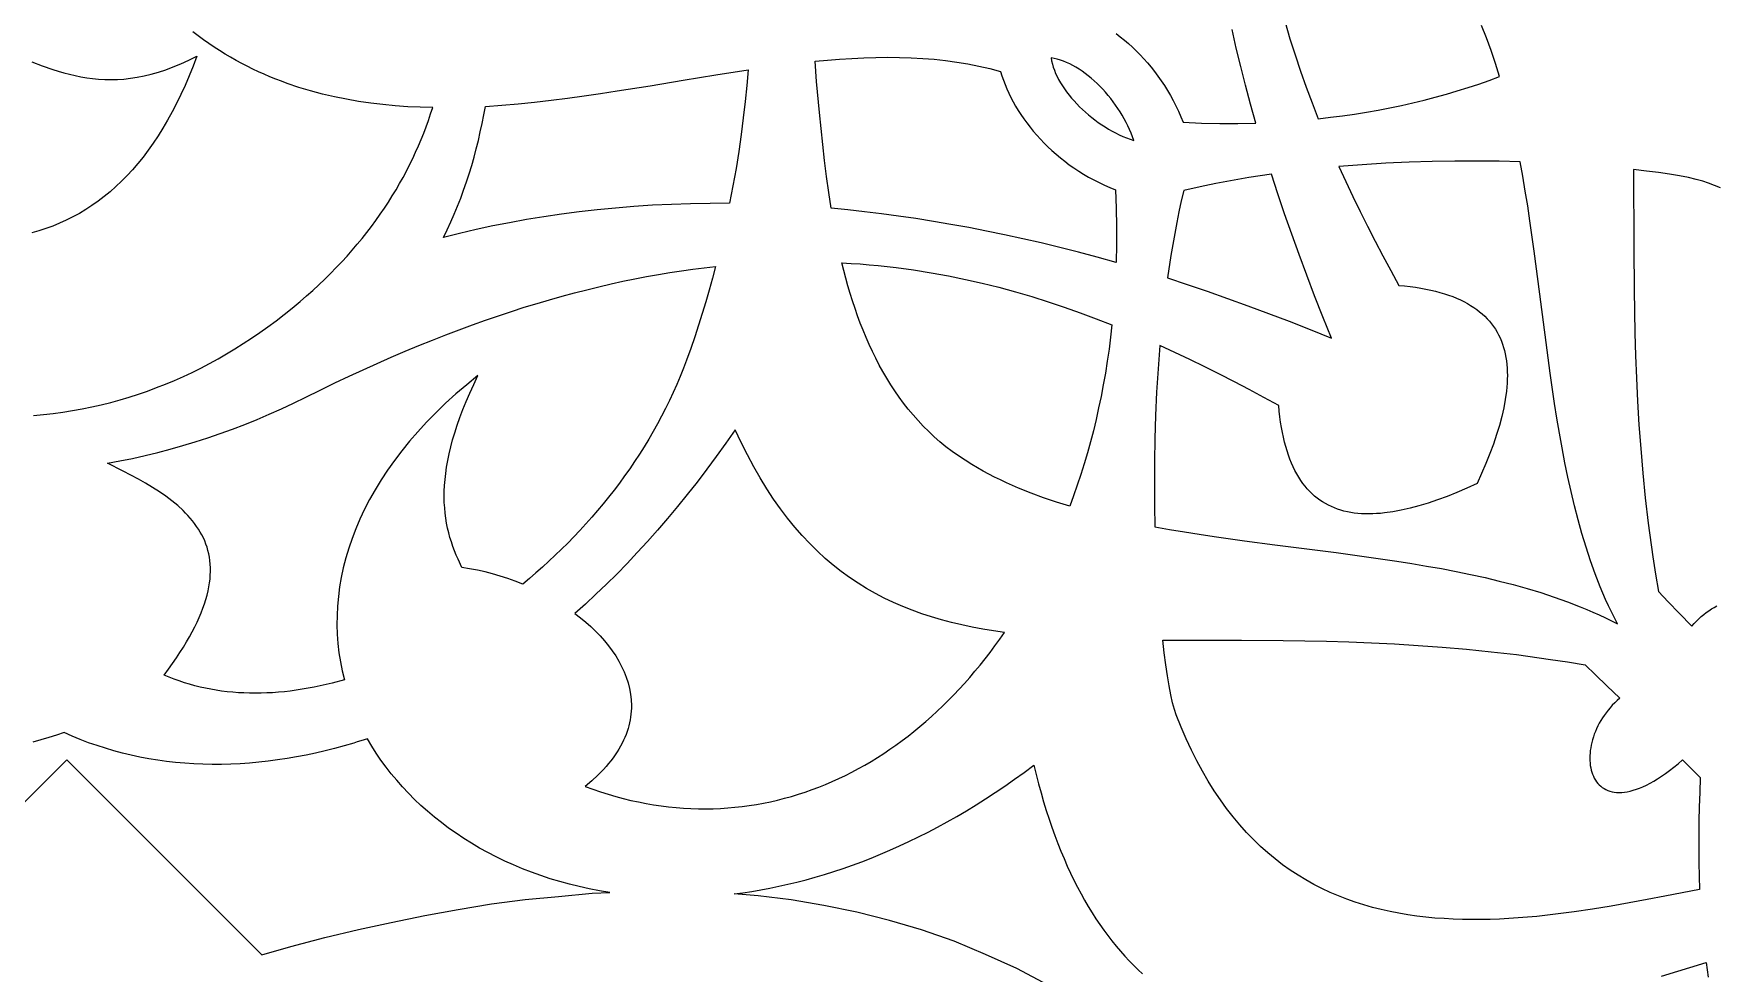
# Model space of a CAD drawing. Extents: x -61 to 56, y 12 to 129.
# Drawn here: x -3.18 to 28.88, y 34.21 to 52.13 of the extents above; entities that cross this region are included whole.
import ezdxf

# ---------------------------------------------------------------- set-up
doc = ezdxf.new("R2010")
doc.units = 0
doc.header["$MEASUREMENT"] = 0
doc.layers.add('LAYER_1', color=18, linetype='CONTINUOUS')

msp = doc.modelspace()

# ---------------------------------------------------------------- linework, layer by layer
at = {"layer": 'LAYER_1'}
for points in [[(20.669, 52.344), (20.761, 52.031), (20.858, 51.722), (20.961, 51.415), (21.069, 51.11), (21.182, 50.807), (21.3, 50.507), (21.533, 50.533), (21.763, 50.563), (21.992, 50.595), (22.218, 50.632), (22.442, 50.671), (22.664, 50.714), (22.883, 50.76), (23.101, 50.809), (23.316, 50.861), (23.529, 50.917), (23.74, 50.975), (23.948, 51.036), (24.154, 51.101), (24.357, 51.168), (24.558, 51.238), (24.756, 51.311), (24.679, 51.561), (24.596, 51.808), (24.507, 52.05), (24.412, 52.286)], [(20.669, 52.344), (20.761, 52.031), (20.858, 51.722), (20.961, 51.415), (21.069, 51.11), (21.182, 50.807), (21.3, 50.507), (21.533, 50.533), (21.763, 50.563), (21.992, 50.595), (22.218, 50.632), (22.442, 50.671), (22.664, 50.714), (22.883, 50.76), (23.101, 50.809), (23.316, 50.861), (23.529, 50.917), (23.74, 50.975), (23.948, 51.036), (24.154, 51.101), (24.357, 51.168), (24.558, 51.238), (24.756, 51.311), (24.679, 51.561), (24.596, 51.808), (24.507, 52.05), (24.412, 52.286)], [(-3.182, 44.848), (-2.993, 44.866), (-2.806, 44.888), (-2.62, 44.913), (-2.435, 44.943), (-2.251, 44.976), (-2.069, 45.013), (-1.889, 45.054), (-1.71, 45.099), (-1.532, 45.147), (-1.356, 45.2), (-1.181, 45.256), (-1.007, 45.315), (-0.835, 45.379), (-0.664, 45.446), (-0.494, 45.517), (-0.326, 45.592), (-0.159, 45.67), (0.007, 45.752), (0.172, 45.838), (0.335, 45.928), (0.496, 46.021), (0.657, 46.117), (0.816, 46.218), (0.974, 46.322), (1.131, 46.43), (1.287, 46.541), (1.441, 46.656), (1.594, 46.774), (1.746, 46.896), (1.897, 47.022), (2.019, 47.127), (2.139, 47.233), (2.256, 47.34), (2.369, 47.448), (2.48, 47.557), (2.587, 47.667), (2.692, 47.777), (2.794, 47.888), (2.892, 48), (2.988, 48.112), (3.081, 48.225), (3.172, 48.339), (3.259, 48.453), (3.344, 48.568), (3.426, 48.684), (3.505, 48.8), (3.581, 48.916), (3.655, 49.034), (3.727, 49.151), (3.795, 49.27), (3.861, 49.388), (3.925, 49.507), (3.986, 49.627), (4.044, 49.747), (4.1, 49.867), (4.154, 49.988), (4.205, 50.109), (4.254, 50.231), (4.3, 50.352), (4.344, 50.474), (4.386, 50.597), (4.425, 50.719), (4.187, 50.725), (3.949, 50.736), (3.713, 50.753), (3.478, 50.775), (3.245, 50.803), (3.013, 50.836), (2.782, 50.876), (2.553, 50.923), (2.325, 50.976), (2.1, 51.036), (1.876, 51.104), (1.654, 51.179), (1.543, 51.22), (1.434, 51.262), (1.324, 51.307), (1.215, 51.354), (1.107, 51.402), (0.999, 51.453), (0.892, 51.506), (0.786, 51.561), (0.68, 51.619), (0.574, 51.678), (0.469, 51.74), (0.365, 51.804), (0.261, 51.871), (0.158, 51.94), (0.055, 52.011), (-0.046, 52.085), (-0.148, 52.161)], [(-3.182, 44.848), (-2.993, 44.866), (-2.806, 44.888), (-2.62, 44.913), (-2.435, 44.943), (-2.251, 44.976), (-2.069, 45.013), (-1.889, 45.054), (-1.71, 45.099), (-1.532, 45.147), (-1.356, 45.2), (-1.181, 45.256), (-1.007, 45.315), (-0.835, 45.379), (-0.664, 45.446), (-0.494, 45.517), (-0.326, 45.592), (-0.159, 45.67), (0.007, 45.752), (0.172, 45.838), (0.335, 45.928), (0.496, 46.021), (0.657, 46.117), (0.816, 46.218), (0.974, 46.322), (1.131, 46.43), (1.287, 46.541), (1.441, 46.656), (1.594, 46.774), (1.746, 46.896), (1.897, 47.022), (2.019, 47.127), (2.139, 47.233), (2.256, 47.34), (2.369, 47.448), (2.48, 47.557), (2.587, 47.667), (2.692, 47.777), (2.794, 47.888), (2.892, 48), (2.988, 48.112), (3.081, 48.225), (3.172, 48.339), (3.259, 48.453), (3.344, 48.568), (3.426, 48.684), (3.505, 48.8), (3.581, 48.916), (3.655, 49.034), (3.727, 49.151), (3.795, 49.27), (3.861, 49.388), (3.925, 49.507), (3.986, 49.627), (4.044, 49.747), (4.1, 49.867), (4.154, 49.988), (4.205, 50.109), (4.254, 50.231), (4.3, 50.352), (4.344, 50.474), (4.386, 50.597), (4.425, 50.719), (4.187, 50.725), (3.949, 50.736), (3.713, 50.753), (3.478, 50.775), (3.245, 50.803), (3.013, 50.836), (2.782, 50.876), (2.553, 50.923), (2.325, 50.976), (2.1, 51.036), (1.876, 51.104), (1.654, 51.179), (1.543, 51.22), (1.434, 51.262), (1.324, 51.307), (1.215, 51.354), (1.107, 51.402), (0.999, 51.453), (0.892, 51.506), (0.786, 51.561), (0.68, 51.619), (0.574, 51.678), (0.469, 51.74), (0.365, 51.804), (0.261, 51.871), (0.158, 51.94), (0.055, 52.011), (-0.046, 52.085), (-0.148, 52.161)], [(17.45, 52.128), (17.528, 52.068), (17.606, 52.005), (17.682, 51.939), (17.758, 51.871), (17.832, 51.8), (17.905, 51.726), (17.976, 51.65), (18.046, 51.571), (18.114, 51.49), (18.18, 51.406), (18.245, 51.32), (18.307, 51.231), (18.368, 51.14), (18.426, 51.046), (18.482, 50.951), (18.535, 50.853), (18.586, 50.752), (18.635, 50.65), (18.68, 50.545), (18.723, 50.438), (19.074, 50.424), (19.423, 50.417), (19.769, 50.417), (20.111, 50.424), (20.01, 50.786), (19.914, 51.145), (19.824, 51.501), (19.738, 51.854), (19.657, 52.204)], [(17.45, 52.128), (17.528, 52.068), (17.606, 52.005), (17.682, 51.939), (17.758, 51.871), (17.832, 51.8), (17.905, 51.726), (17.976, 51.65), (18.046, 51.571), (18.114, 51.49), (18.18, 51.406), (18.245, 51.32), (18.307, 51.231), (18.368, 51.14), (18.426, 51.046), (18.482, 50.951), (18.535, 50.853), (18.586, 50.752), (18.635, 50.65), (18.68, 50.545), (18.723, 50.438), (19.074, 50.424), (19.423, 50.417), (19.769, 50.417), (20.111, 50.424), (20.01, 50.786), (19.914, 51.145), (19.824, 51.501), (19.738, 51.854), (19.657, 52.204)], [(-3.216, 51.59), (-3.016, 51.515), (-2.811, 51.444), (-2.708, 51.412), (-2.603, 51.381), (-2.496, 51.353), (-2.388, 51.328), (-2.279, 51.306), (-2.168, 51.287), (-2.054, 51.272), (-1.94, 51.261), (-1.823, 51.254), (-1.703, 51.252), (-1.582, 51.255), (-1.458, 51.263), (-1.332, 51.277), (-1.204, 51.296), (-1.072, 51.322), (-0.938, 51.354), (-0.801, 51.393), (-0.661, 51.439), (-0.518, 51.493), (-0.371, 51.554), (-0.222, 51.624), (-0.069, 51.701), (-0.141, 51.509), (-0.217, 51.322), (-0.294, 51.142), (-0.374, 50.967), (-0.456, 50.798), (-0.54, 50.635), (-0.626, 50.478), (-0.715, 50.327), (-0.806, 50.181), (-0.899, 50.04), (-0.995, 49.906), (-1.092, 49.776), (-1.192, 49.653), (-1.294, 49.534), (-1.398, 49.421), (-1.504, 49.313), (-1.612, 49.211), (-1.723, 49.113), (-1.836, 49.021), (-1.95, 48.934), (-2.067, 48.851), (-2.186, 48.774), (-2.307, 48.702), (-2.431, 48.634), (-2.556, 48.571), (-2.683, 48.513), (-2.813, 48.46), (-2.944, 48.411), (-3.078, 48.367), (-3.213, 48.328)], [(-3.216, 51.59), (-3.016, 51.515), (-2.811, 51.444), (-2.708, 51.412), (-2.603, 51.381), (-2.496, 51.353), (-2.388, 51.328), (-2.279, 51.306), (-2.168, 51.287), (-2.054, 51.272), (-1.94, 51.261), (-1.823, 51.254), (-1.703, 51.252), (-1.582, 51.255), (-1.458, 51.263), (-1.332, 51.277), (-1.204, 51.296), (-1.072, 51.322), (-0.938, 51.354), (-0.801, 51.393), (-0.661, 51.439), (-0.518, 51.493), (-0.371, 51.554), (-0.222, 51.624), (-0.069, 51.701), (-0.141, 51.509), (-0.217, 51.322), (-0.294, 51.142), (-0.374, 50.967), (-0.456, 50.798), (-0.54, 50.635), (-0.626, 50.478), (-0.715, 50.327), (-0.806, 50.181), (-0.899, 50.04), (-0.995, 49.906), (-1.092, 49.776), (-1.192, 49.653), (-1.294, 49.534), (-1.398, 49.421), (-1.504, 49.313), (-1.612, 49.211), (-1.723, 49.113), (-1.836, 49.021), (-1.95, 48.934), (-2.067, 48.851), (-2.186, 48.774), (-2.307, 48.702), (-2.431, 48.634), (-2.556, 48.571), (-2.683, 48.513), (-2.813, 48.46), (-2.944, 48.411), (-3.078, 48.367), (-3.213, 48.328)], [(28.966, 49.188), (28.734, 49.28), (28.63, 49.316), (28.502, 49.35), (28.353, 49.385), (28.182, 49.418), (27.991, 49.45), (27.782, 49.48), (27.554, 49.509), (27.309, 49.536), (27.312, 48.036), (27.317, 47.242), (27.323, 46.833), (27.332, 46.417), (27.344, 45.993), (27.361, 45.561), (27.382, 45.121), (27.41, 44.673), (27.443, 44.216), (27.483, 43.752), (27.53, 43.279), (27.586, 42.798), (27.677, 42.152), (27.727, 41.824), (27.781, 41.492), (27.97, 41.294), (28.179, 41.077), (28.417, 40.833), (28.46, 40.881), (28.505, 40.928), (28.55, 40.972), (28.597, 41.014), (28.645, 41.054), (28.694, 41.091), (28.743, 41.127), (28.793, 41.16), (28.844, 41.191), (28.895, 41.22)], [(28.966, 49.188), (28.734, 49.28), (28.63, 49.316), (28.502, 49.35), (28.353, 49.385), (28.182, 49.418), (27.991, 49.45), (27.782, 49.48), (27.554, 49.509), (27.309, 49.536), (27.312, 48.036), (27.317, 47.242), (27.323, 46.833), (27.332, 46.417), (27.344, 45.993), (27.361, 45.561), (27.382, 45.121), (27.41, 44.673), (27.443, 44.216), (27.483, 43.752), (27.53, 43.279), (27.586, 42.798), (27.677, 42.152), (27.727, 41.824), (27.781, 41.492), (27.97, 41.294), (28.179, 41.077), (28.417, 40.833), (28.46, 40.881), (28.505, 40.928), (28.55, 40.972), (28.597, 41.014), (28.645, 41.054), (28.694, 41.091), (28.743, 41.127), (28.793, 41.16), (28.844, 41.191), (28.895, 41.22)], [(-5.283, 35.548), (-2.665, 38.165), (-2.546, 38.284), (1.17, 34.568), (1.725, 34.727), (2.369, 34.894), (3.009, 35.047), (3.637, 35.182), (4.277, 35.319), (4.913, 35.432), (5.547, 35.536), (6.19, 35.622), (6.823, 35.679), (7.463, 35.743), (7.799, 35.754), (7.603, 35.787), (7.409, 35.824), (7.218, 35.866), (7.03, 35.912), (6.845, 35.963), (6.663, 36.018), (6.483, 36.077), (6.307, 36.14), (6.134, 36.208), (5.964, 36.279), (5.797, 36.354), (5.634, 36.433), (5.474, 36.516), (5.318, 36.602), (5.165, 36.692), (5.016, 36.786), (4.871, 36.883), (4.729, 36.983), (4.591, 37.086), (4.457, 37.193), (4.327, 37.302), (4.201, 37.415), (4.08, 37.53), (3.962, 37.648), (3.849, 37.769), (3.74, 37.893), (3.636, 38.019), (3.536, 38.147), (3.44, 38.278), (3.349, 38.411), (3.263, 38.547), (3.182, 38.684), (3.053, 38.649), (2.988, 38.627), (2.921, 38.602), (2.739, 38.55), (2.557, 38.5), (2.376, 38.454), (2.194, 38.412), (2.013, 38.374), (1.831, 38.339), (1.651, 38.308), (1.47, 38.281), (1.29, 38.257), (1.111, 38.237), (0.932, 38.221), (0.754, 38.209), (0.576, 38.201), (0.399, 38.197), (0.223, 38.196), (0.048, 38.2), (-0.127, 38.207), (-0.3, 38.218), (-0.473, 38.234), (-0.644, 38.253), (-0.815, 38.276), (-0.984, 38.304), (-1.152, 38.335), (-1.318, 38.371), (-1.484, 38.411), (-1.648, 38.454), (-1.81, 38.503), (-1.971, 38.555), (-2.131, 38.611), (-2.289, 38.672), (-2.445, 38.737), (-2.599, 38.806), (-2.742, 38.757), (-2.888, 38.71), (-3.039, 38.666), (-3.192, 38.623)], [(-5.283, 35.548), (-2.665, 38.165), (-2.546, 38.284), (1.17, 34.568), (1.725, 34.727), (2.369, 34.894), (3.009, 35.047), (3.637, 35.182), (4.277, 35.319), (4.913, 35.432), (5.547, 35.536), (6.19, 35.622), (6.823, 35.679), (7.463, 35.743), (7.799, 35.754), (7.603, 35.787), (7.409, 35.824), (7.218, 35.866), (7.03, 35.912), (6.845, 35.963), (6.663, 36.018), (6.483, 36.077), (6.307, 36.14), (6.134, 36.208), (5.964, 36.279), (5.797, 36.354), (5.634, 36.433), (5.474, 36.516), (5.318, 36.602), (5.165, 36.692), (5.016, 36.786), (4.871, 36.883), (4.729, 36.983), (4.591, 37.086), (4.457, 37.193), (4.327, 37.302), (4.201, 37.415), (4.08, 37.53), (3.962, 37.648), (3.849, 37.769), (3.74, 37.893), (3.636, 38.019), (3.536, 38.147), (3.44, 38.278), (3.349, 38.411), (3.263, 38.547), (3.182, 38.684), (3.053, 38.649), (2.988, 38.627), (2.921, 38.602), (2.739, 38.55), (2.557, 38.5), (2.376, 38.454), (2.194, 38.412), (2.013, 38.374), (1.831, 38.339), (1.651, 38.308), (1.47, 38.281), (1.29, 38.257), (1.111, 38.237), (0.932, 38.221), (0.754, 38.209), (0.576, 38.201), (0.399, 38.197), (0.223, 38.196), (0.048, 38.2), (-0.127, 38.207), (-0.3, 38.218), (-0.473, 38.234), (-0.644, 38.253), (-0.815, 38.276), (-0.984, 38.304), (-1.152, 38.335), (-1.318, 38.371), (-1.484, 38.411), (-1.648, 38.454), (-1.81, 38.503), (-1.971, 38.555), (-2.131, 38.611), (-2.289, 38.672), (-2.445, 38.737), (-2.599, 38.806), (-2.742, 38.757), (-2.888, 38.71), (-3.039, 38.666), (-3.192, 38.623)], [(16.151, 33.99), (15.557, 34.305), (14.962, 34.573), (14.359, 34.824), (13.74, 35.042), (13.127, 35.22), (12.505, 35.381), (11.879, 35.509), (11.255, 35.614), (10.628, 35.688), (10.17, 35.726), (10.338, 35.749), (10.507, 35.775), (10.677, 35.805), (10.848, 35.837), (11.02, 35.873), (11.193, 35.912), (11.366, 35.954), (11.54, 35.999), (11.715, 36.048), (11.891, 36.1), (12.067, 36.155), (12.245, 36.214), (12.422, 36.277), (12.601, 36.342), (12.779, 36.412), (12.959, 36.485), (13.139, 36.562), (13.319, 36.642), (13.5, 36.727), (13.682, 36.815), (13.864, 36.907), (14.046, 37.002), (14.228, 37.102), (14.411, 37.206), (14.594, 37.313), (14.778, 37.425), (14.961, 37.54), (15.145, 37.66), (15.329, 37.784), (15.513, 37.912), (15.698, 38.045), (15.882, 38.182), (15.926, 38.001), (15.971, 37.824), (16.019, 37.652), (16.067, 37.482), (16.118, 37.317), (16.17, 37.155), (16.224, 36.997), (16.28, 36.842), (16.337, 36.691), (16.395, 36.544), (16.455, 36.4), (16.517, 36.259), (16.58, 36.122), (16.645, 35.988), (16.711, 35.858), (16.779, 35.731), (16.848, 35.607), (16.918, 35.487), (16.99, 35.369), (17.063, 35.255), (17.137, 35.144), (17.213, 35.036), (17.29, 34.932), (17.369, 34.83), (17.448, 34.731), (17.529, 34.636), (17.611, 34.543), (17.695, 34.453), (17.779, 34.366), (17.865, 34.282), (17.952, 34.201)], [(16.151, 33.99), (15.557, 34.305), (14.962, 34.573), (14.359, 34.824), (13.74, 35.042), (13.127, 35.22), (12.505, 35.381), (11.879, 35.509), (11.255, 35.614), (10.628, 35.688), (10.17, 35.726), (10.338, 35.749), (10.507, 35.775), (10.677, 35.805), (10.848, 35.837), (11.02, 35.873), (11.193, 35.912), (11.366, 35.954), (11.54, 35.999), (11.715, 36.048), (11.891, 36.1), (12.067, 36.155), (12.245, 36.214), (12.422, 36.277), (12.601, 36.342), (12.779, 36.412), (12.959, 36.485), (13.139, 36.562), (13.319, 36.642), (13.5, 36.727), (13.682, 36.815), (13.864, 36.907), (14.046, 37.002), (14.228, 37.102), (14.411, 37.206), (14.594, 37.313), (14.778, 37.425), (14.961, 37.54), (15.145, 37.66), (15.329, 37.784), (15.513, 37.912), (15.698, 38.045), (15.882, 38.182), (15.926, 38.001), (15.971, 37.824), (16.019, 37.652), (16.067, 37.482), (16.118, 37.317), (16.17, 37.155), (16.224, 36.997), (16.28, 36.842), (16.337, 36.691), (16.395, 36.544), (16.455, 36.4), (16.517, 36.259), (16.58, 36.122), (16.645, 35.988), (16.711, 35.858), (16.779, 35.731), (16.848, 35.607), (16.918, 35.487), (16.99, 35.369), (17.063, 35.255), (17.137, 35.144), (17.213, 35.036), (17.29, 34.932), (17.369, 34.83), (17.448, 34.731), (17.529, 34.636), (17.611, 34.543), (17.695, 34.453), (17.779, 34.366), (17.865, 34.282), (17.952, 34.201)], [(27.843, 34.157), (28.689, 34.422), (28.731, 34.14)], [(27.843, 34.157), (28.689, 34.422), (28.731, 34.14)]]:
    msp.add_lwpolyline(points, dxfattribs=at)
for points in [[(11.711, 51.601), (11.946, 51.623), (12.179, 51.641), (12.411, 51.656), (12.641, 51.667), (12.869, 51.674), (13.095, 51.677), (13.32, 51.675), (13.543, 51.669), (13.764, 51.657), (13.982, 51.64), (14.199, 51.617), (14.413, 51.587), (14.625, 51.552), (14.835, 51.51), (15.042, 51.461), (15.247, 51.405), (15.272, 51.323), (15.3, 51.241), (15.332, 51.159), (15.366, 51.076), (15.403, 50.994), (15.444, 50.911), (15.487, 50.829), (15.533, 50.748), (15.582, 50.666), (15.634, 50.585), (15.689, 50.505), (15.747, 50.426), (15.807, 50.347), (15.87, 50.269), (15.936, 50.193), (16.004, 50.117), (16.075, 50.043), (16.149, 49.97), (16.225, 49.899), (16.304, 49.829), (16.386, 49.761), (16.469, 49.695), (16.556, 49.63), (16.644, 49.568), (16.735, 49.508), (16.829, 49.449), (16.924, 49.393), (17.022, 49.34), (17.123, 49.289), (17.225, 49.241), (17.33, 49.195), (17.437, 49.152), (17.451, 48.801), (17.458, 48.453), (17.458, 48.107), (17.451, 47.764), (17.089, 47.865), (16.73, 47.961), (16.374, 48.052), (16.021, 48.137), (15.671, 48.218), (15.324, 48.294), (14.98, 48.365), (14.639, 48.431), (14.3, 48.492), (13.965, 48.549), (13.633, 48.602), (13.304, 48.65), (12.979, 48.693), (12.656, 48.732), (12.336, 48.768), (12.019, 48.799), (11.974, 49.102), (11.932, 49.407), (11.894, 49.712), (11.859, 50.017), (11.796, 50.622), (11.739, 51.216)], [(11.711, 51.601), (11.946, 51.623), (12.179, 51.641), (12.411, 51.656), (12.641, 51.667), (12.869, 51.674), (13.095, 51.677), (13.32, 51.675), (13.543, 51.669), (13.764, 51.657), (13.982, 51.64), (14.199, 51.617), (14.413, 51.587), (14.625, 51.552), (14.835, 51.51), (15.042, 51.461), (15.247, 51.405), (15.272, 51.323), (15.3, 51.241), (15.332, 51.159), (15.366, 51.076), (15.403, 50.994), (15.444, 50.911), (15.487, 50.829), (15.533, 50.748), (15.582, 50.666), (15.634, 50.585), (15.689, 50.505), (15.747, 50.426), (15.807, 50.347), (15.87, 50.269), (15.936, 50.193), (16.004, 50.117), (16.075, 50.043), (16.149, 49.97), (16.225, 49.899), (16.304, 49.829), (16.386, 49.761), (16.469, 49.695), (16.556, 49.63), (16.644, 49.568), (16.735, 49.508), (16.829, 49.449), (16.924, 49.393), (17.022, 49.34), (17.123, 49.289), (17.225, 49.241), (17.33, 49.195), (17.437, 49.152), (17.451, 48.801), (17.458, 48.453), (17.458, 48.107), (17.451, 47.764), (17.089, 47.865), (16.73, 47.961), (16.374, 48.052), (16.021, 48.137), (15.671, 48.218), (15.324, 48.294), (14.98, 48.365), (14.639, 48.431), (14.3, 48.492), (13.965, 48.549), (13.633, 48.602), (13.304, 48.65), (12.979, 48.693), (12.656, 48.732), (12.336, 48.768), (12.019, 48.799), (11.974, 49.102), (11.932, 49.407), (11.894, 49.712), (11.859, 50.017), (11.796, 50.622), (11.739, 51.216)], [(16.209, 51.666), (16.219, 51.608), (16.233, 51.549), (16.25, 51.49), (16.271, 51.431), (16.295, 51.371), (16.323, 51.311), (16.353, 51.252), (16.387, 51.192), (16.424, 51.133), (16.463, 51.074), (16.505, 51.016), (16.55, 50.958), (16.597, 50.901), (16.646, 50.845), (16.698, 50.789), (16.751, 50.735), (16.807, 50.682), (16.864, 50.63), (16.923, 50.579), (16.983, 50.53), (17.045, 50.482), (17.108, 50.436), (17.173, 50.392), (17.238, 50.35), (17.304, 50.309), (17.371, 50.271), (17.439, 50.235), (17.507, 50.202), (17.576, 50.17), (17.645, 50.142), (17.714, 50.116), (17.783, 50.092), (17.76, 50.161), (17.734, 50.23), (17.705, 50.299), (17.674, 50.368), (17.64, 50.436), (17.604, 50.504), (17.566, 50.571), (17.526, 50.637), (17.483, 50.703), (17.439, 50.767), (17.393, 50.83), (17.345, 50.892), (17.296, 50.952), (17.246, 51.011), (17.194, 51.068), (17.14, 51.124), (17.086, 51.177), (17.031, 51.229), (16.974, 51.278), (16.917, 51.325), (16.859, 51.37), (16.801, 51.412), (16.742, 51.451), (16.683, 51.488), (16.623, 51.522), (16.564, 51.553), (16.504, 51.58), (16.445, 51.604), (16.385, 51.625), (16.326, 51.643), (16.267, 51.656)], [(16.209, 51.666), (16.219, 51.608), (16.233, 51.549), (16.25, 51.49), (16.271, 51.431), (16.295, 51.371), (16.323, 51.311), (16.353, 51.252), (16.387, 51.192), (16.424, 51.133), (16.463, 51.074), (16.505, 51.016), (16.55, 50.958), (16.597, 50.901), (16.646, 50.845), (16.698, 50.789), (16.751, 50.735), (16.807, 50.682), (16.864, 50.63), (16.923, 50.579), (16.983, 50.53), (17.045, 50.482), (17.108, 50.436), (17.173, 50.392), (17.238, 50.35), (17.304, 50.309), (17.371, 50.271), (17.439, 50.235), (17.507, 50.202), (17.576, 50.17), (17.645, 50.142), (17.714, 50.116), (17.783, 50.092), (17.76, 50.161), (17.734, 50.23), (17.705, 50.299), (17.674, 50.368), (17.64, 50.436), (17.604, 50.504), (17.566, 50.571), (17.526, 50.637), (17.483, 50.703), (17.439, 50.767), (17.393, 50.83), (17.345, 50.892), (17.296, 50.952), (17.246, 51.011), (17.194, 51.068), (17.14, 51.124), (17.086, 51.177), (17.031, 51.229), (16.974, 51.278), (16.917, 51.325), (16.859, 51.37), (16.801, 51.412), (16.742, 51.451), (16.683, 51.488), (16.623, 51.522), (16.564, 51.553), (16.504, 51.58), (16.445, 51.604), (16.385, 51.625), (16.326, 51.643), (16.267, 51.656)], [(5.429, 50.742), (5.741, 50.763), (6.054, 50.789), (6.367, 50.821), (6.682, 50.857), (6.996, 50.897), (7.311, 50.94), (7.626, 50.986), (7.94, 51.035), (8.569, 51.136), (9.196, 51.239), (9.82, 51.341), (10.438, 51.436), (10.412, 51.138), (10.38, 50.832), (10.344, 50.521), (10.303, 50.204), (10.257, 49.882), (10.205, 49.556), (10.147, 49.227), (10.084, 48.895), (9.71, 48.893), (9.34, 48.886), (8.975, 48.874), (8.615, 48.855), (8.259, 48.832), (7.907, 48.803), (7.56, 48.769), (7.217, 48.73), (6.879, 48.686), (6.545, 48.637), (6.215, 48.583), (5.89, 48.524), (5.569, 48.461), (5.252, 48.393), (4.939, 48.321), (4.631, 48.244), (4.703, 48.391), (4.771, 48.539), (4.837, 48.689), (4.899, 48.84), (4.959, 48.993), (5.015, 49.147), (5.069, 49.302), (5.12, 49.458), (5.168, 49.616), (5.213, 49.774), (5.256, 49.934), (5.296, 50.094), (5.333, 50.255), (5.368, 50.417), (5.4, 50.579)], [(5.429, 50.742), (5.741, 50.763), (6.054, 50.789), (6.367, 50.821), (6.682, 50.857), (6.996, 50.897), (7.311, 50.94), (7.626, 50.986), (7.94, 51.035), (8.569, 51.136), (9.196, 51.239), (9.82, 51.341), (10.438, 51.436), (10.412, 51.138), (10.38, 50.832), (10.344, 50.521), (10.303, 50.204), (10.257, 49.882), (10.205, 49.556), (10.147, 49.227), (10.084, 48.895), (9.71, 48.893), (9.34, 48.886), (8.975, 48.874), (8.615, 48.855), (8.259, 48.832), (7.907, 48.803), (7.56, 48.769), (7.217, 48.73), (6.879, 48.686), (6.545, 48.637), (6.215, 48.583), (5.89, 48.524), (5.569, 48.461), (5.252, 48.393), (4.939, 48.321), (4.631, 48.244), (4.703, 48.391), (4.771, 48.539), (4.837, 48.689), (4.899, 48.84), (4.959, 48.993), (5.015, 49.147), (5.069, 49.302), (5.12, 49.458), (5.168, 49.616), (5.213, 49.774), (5.256, 49.934), (5.296, 50.094), (5.333, 50.255), (5.368, 50.417), (5.4, 50.579)], [(24.326, 43.549), (24.131, 43.462), (23.941, 43.381), (23.754, 43.307), (23.571, 43.239), (23.393, 43.179), (23.218, 43.125), (23.048, 43.08), (22.882, 43.042), (22.72, 43.012), (22.563, 42.99), (22.487, 42.982), (22.411, 42.977), (22.337, 42.973), (22.264, 42.972), (22.193, 42.973), (22.122, 42.976), (22.053, 42.982), (21.986, 42.989), (21.919, 43), (21.854, 43.012), (21.79, 43.027), (21.728, 43.044), (21.667, 43.064), (21.607, 43.086), (21.549, 43.111), (21.492, 43.138), (21.437, 43.168), (21.383, 43.2), (21.331, 43.235), (21.28, 43.273), (21.23, 43.313), (21.182, 43.356), (21.136, 43.402), (21.091, 43.45), (21.048, 43.501), (21.007, 43.555), (20.967, 43.612), (20.928, 43.672), (20.891, 43.735), (20.856, 43.8), (20.823, 43.869), (20.791, 43.94), (20.761, 44.015), (20.733, 44.092), (20.706, 44.173), (20.681, 44.256), (20.658, 44.343), (20.636, 44.433), (20.617, 44.526), (20.599, 44.622), (20.583, 44.722), (20.569, 44.825), (20.557, 44.931), (20.546, 45.04), (20.265, 45.193), (19.984, 45.343), (19.702, 45.491), (19.42, 45.635), (19.137, 45.777), (18.853, 45.916), (18.568, 46.052), (18.282, 46.185), (18.247, 45.737), (18.219, 45.291), (18.199, 44.846), (18.185, 44.406), (18.178, 43.973), (18.176, 43.547), (18.18, 43.131), (18.188, 42.728), (18.467, 42.677), (18.749, 42.63), (19.032, 42.585), (19.318, 42.542), (19.894, 42.461), (20.474, 42.384), (21.638, 42.235), (22.219, 42.156), (22.795, 42.072), (23.081, 42.027), (23.365, 41.979), (23.647, 41.929), (23.926, 41.876), (24.203, 41.819), (24.477, 41.758), (24.748, 41.693), (25.016, 41.624), (25.28, 41.55), (25.539, 41.471), (25.795, 41.387), (26.046, 41.297), (26.293, 41.201), (26.414, 41.151), (26.534, 41.099), (26.653, 41.045), (26.771, 40.99), (26.887, 40.933), (27.001, 40.874), (26.942, 40.989), (26.885, 41.105), (26.83, 41.222), (26.776, 41.341), (26.724, 41.461), (26.674, 41.582), (26.578, 41.829), (26.488, 42.08), (26.404, 42.336), (26.325, 42.596), (26.251, 42.86), (26.182, 43.127), (26.117, 43.398), (26.057, 43.672), (26, 43.949), (25.946, 44.229), (25.896, 44.511), (25.848, 44.795), (25.803, 45.08), (25.719, 45.657), (25.64, 46.237), (25.491, 47.401), (25.415, 47.981), (25.334, 48.557), (25.291, 48.843), (25.245, 49.126), (25.198, 49.408), (25.148, 49.687), (24.744, 49.695), (24.328, 49.699), (23.902, 49.697), (23.469, 49.69), (23.029, 49.676), (22.585, 49.656), (22.138, 49.629), (21.69, 49.594), (21.823, 49.307), (21.959, 49.022), (22.098, 48.738), (22.24, 48.455), (22.384, 48.173), (22.532, 47.891), (22.682, 47.61), (22.835, 47.329), (22.945, 47.319), (23.051, 47.306), (23.153, 47.292), (23.253, 47.276), (23.349, 47.258), (23.442, 47.239), (23.532, 47.217), (23.619, 47.194), (23.703, 47.169), (23.783, 47.143), (23.861, 47.114), (23.935, 47.084), (24.007, 47.052), (24.075, 47.019), (24.141, 46.984), (24.203, 46.947), (24.263, 46.909), (24.32, 46.869), (24.374, 46.827), (24.425, 46.784), (24.474, 46.739), (24.519, 46.693), (24.562, 46.645), (24.602, 46.595), (24.64, 46.545), (24.675, 46.492), (24.707, 46.438), (24.737, 46.383), (24.764, 46.326), (24.789, 46.268), (24.811, 46.208), (24.831, 46.147), (24.848, 46.085), (24.863, 46.021), (24.876, 45.956), (24.886, 45.89), (24.893, 45.822), (24.899, 45.753), (24.902, 45.682), (24.903, 45.611), (24.902, 45.538), (24.898, 45.464), (24.893, 45.388), (24.885, 45.312), (24.863, 45.155), (24.833, 44.994), (24.795, 44.828), (24.75, 44.657), (24.697, 44.483), (24.636, 44.304), (24.569, 44.121), (24.494, 43.934), (24.413, 43.744)], [(24.326, 43.549), (24.131, 43.462), (23.941, 43.381), (23.754, 43.307), (23.571, 43.239), (23.393, 43.179), (23.218, 43.125), (23.048, 43.08), (22.882, 43.042), (22.72, 43.012), (22.563, 42.99), (22.487, 42.982), (22.411, 42.977), (22.337, 42.973), (22.264, 42.972), (22.193, 42.973), (22.122, 42.976), (22.053, 42.982), (21.986, 42.989), (21.919, 43), (21.854, 43.012), (21.79, 43.027), (21.728, 43.044), (21.667, 43.064), (21.607, 43.086), (21.549, 43.111), (21.492, 43.138), (21.437, 43.168), (21.383, 43.2), (21.331, 43.235), (21.28, 43.273), (21.23, 43.313), (21.182, 43.356), (21.136, 43.402), (21.091, 43.45), (21.048, 43.501), (21.007, 43.555), (20.967, 43.612), (20.928, 43.672), (20.891, 43.735), (20.856, 43.8), (20.823, 43.869), (20.791, 43.94), (20.761, 44.015), (20.733, 44.092), (20.706, 44.173), (20.681, 44.256), (20.658, 44.343), (20.636, 44.433), (20.617, 44.526), (20.599, 44.622), (20.583, 44.722), (20.569, 44.825), (20.557, 44.931), (20.546, 45.04), (20.265, 45.193), (19.984, 45.343), (19.702, 45.491), (19.42, 45.635), (19.137, 45.777), (18.853, 45.916), (18.568, 46.052), (18.282, 46.185), (18.247, 45.737), (18.219, 45.291), (18.199, 44.846), (18.185, 44.406), (18.178, 43.973), (18.176, 43.547), (18.18, 43.131), (18.188, 42.728), (18.467, 42.677), (18.749, 42.63), (19.032, 42.585), (19.318, 42.542), (19.894, 42.461), (20.474, 42.384), (21.638, 42.235), (22.219, 42.156), (22.795, 42.072), (23.081, 42.027), (23.365, 41.979), (23.647, 41.929), (23.926, 41.876), (24.203, 41.819), (24.477, 41.758), (24.748, 41.693), (25.016, 41.624), (25.28, 41.55), (25.539, 41.471), (25.795, 41.387), (26.046, 41.297), (26.293, 41.201), (26.414, 41.151), (26.534, 41.099), (26.653, 41.045), (26.771, 40.99), (26.887, 40.933), (27.001, 40.874), (26.942, 40.989), (26.885, 41.105), (26.83, 41.222), (26.776, 41.341), (26.724, 41.461), (26.674, 41.582), (26.578, 41.829), (26.488, 42.08), (26.404, 42.336), (26.325, 42.596), (26.251, 42.86), (26.182, 43.127), (26.117, 43.398), (26.057, 43.672), (26, 43.949), (25.946, 44.229), (25.896, 44.511), (25.848, 44.795), (25.803, 45.08), (25.719, 45.657), (25.64, 46.237), (25.491, 47.401), (25.415, 47.981), (25.334, 48.557), (25.291, 48.843), (25.245, 49.126), (25.198, 49.408), (25.148, 49.687), (24.744, 49.695), (24.328, 49.699), (23.902, 49.697), (23.469, 49.69), (23.029, 49.676), (22.585, 49.656), (22.138, 49.629), (21.69, 49.594), (21.823, 49.307), (21.959, 49.022), (22.098, 48.738), (22.24, 48.455), (22.384, 48.173), (22.532, 47.891), (22.682, 47.61), (22.835, 47.329), (22.945, 47.319), (23.051, 47.306), (23.153, 47.292), (23.253, 47.276), (23.349, 47.258), (23.442, 47.239), (23.532, 47.217), (23.619, 47.194), (23.703, 47.169), (23.783, 47.143), (23.861, 47.114), (23.935, 47.084), (24.007, 47.052), (24.075, 47.019), (24.141, 46.984), (24.203, 46.947), (24.263, 46.909), (24.32, 46.869), (24.374, 46.827), (24.425, 46.784), (24.474, 46.739), (24.519, 46.693), (24.562, 46.645), (24.602, 46.595), (24.64, 46.545), (24.675, 46.492), (24.707, 46.438), (24.737, 46.383), (24.764, 46.326), (24.789, 46.268), (24.811, 46.208), (24.831, 46.147), (24.848, 46.085), (24.863, 46.021), (24.876, 45.956), (24.886, 45.89), (24.893, 45.822), (24.899, 45.753), (24.902, 45.682), (24.903, 45.611), (24.902, 45.538), (24.898, 45.464), (24.893, 45.388), (24.885, 45.312), (24.863, 45.155), (24.833, 44.994), (24.795, 44.828), (24.75, 44.657), (24.697, 44.483), (24.636, 44.304), (24.569, 44.121), (24.494, 43.934), (24.413, 43.744)], [(18.736, 49.139), (18.69, 48.938), (18.646, 48.734), (18.605, 48.528), (18.565, 48.319), (18.492, 47.897), (18.425, 47.47), (18.803, 47.345), (19.185, 47.216), (19.57, 47.081), (19.958, 46.941), (20.35, 46.796), (20.746, 46.645), (21.147, 46.487), (21.551, 46.324), (21.551, 46.324), (21.551, 46.324), (21.388, 46.729), (21.231, 47.129), (21.079, 47.525), (20.934, 47.917), (20.794, 48.305), (20.659, 48.69), (20.53, 49.072), (20.406, 49.45), (19.978, 49.383), (19.556, 49.31), (19.347, 49.27), (19.141, 49.229), (18.937, 49.185)], [(18.736, 49.139), (18.69, 48.938), (18.646, 48.734), (18.605, 48.528), (18.565, 48.319), (18.492, 47.897), (18.425, 47.47), (18.803, 47.345), (19.185, 47.216), (19.57, 47.081), (19.958, 46.941), (20.35, 46.796), (20.746, 46.645), (21.147, 46.487), (21.551, 46.324), (21.551, 46.324), (21.551, 46.324), (21.388, 46.729), (21.231, 47.129), (21.079, 47.525), (20.934, 47.917), (20.794, 48.305), (20.659, 48.69), (20.53, 49.072), (20.406, 49.45), (19.978, 49.383), (19.556, 49.31), (19.347, 49.27), (19.141, 49.229), (18.937, 49.185)], [(-1.773, 43.937), (-1.533, 43.982), (-1.293, 44.031), (-1.054, 44.085), (-0.815, 44.143), (-0.576, 44.206), (-0.337, 44.274), (-0.1, 44.346), (0.138, 44.423), (0.374, 44.504), (0.61, 44.589), (0.845, 44.679), (1.079, 44.774), (1.312, 44.873), (1.544, 44.976), (1.775, 45.084), (2.005, 45.197), (2.283, 45.334), (2.558, 45.468), (2.831, 45.597), (3.101, 45.722), (3.37, 45.842), (3.635, 45.959), (3.899, 46.072), (4.16, 46.181), (4.419, 46.285), (4.676, 46.386), (4.93, 46.483), (5.183, 46.576), (5.433, 46.665), (5.681, 46.751), (5.927, 46.833), (6.171, 46.911), (6.413, 46.985), (6.653, 47.056), (6.891, 47.123), (7.127, 47.187), (7.361, 47.247), (7.593, 47.304), (7.823, 47.357), (8.051, 47.407), (8.277, 47.453), (8.502, 47.497), (8.725, 47.537), (8.946, 47.573), (9.165, 47.607), (9.383, 47.638), (9.599, 47.665), (9.813, 47.689), (9.755, 47.465), (9.694, 47.24), (9.63, 47.016), (9.563, 46.792), (9.492, 46.569), (9.418, 46.347), (9.341, 46.125), (9.26, 45.904), (9.202, 45.748), (9.14, 45.593), (9.076, 45.438), (9.008, 45.286), (8.938, 45.134), (8.864, 44.984), (8.788, 44.835), (8.709, 44.687), (8.627, 44.541), (8.542, 44.396), (8.455, 44.253), (8.365, 44.111), (8.273, 43.971), (8.179, 43.832), (8.082, 43.695), (7.983, 43.559), (7.882, 43.425), (7.778, 43.293), (7.673, 43.162), (7.565, 43.034), (7.456, 42.907), (7.344, 42.781), (7.231, 42.658), (7.116, 42.536), (6.999, 42.416), (6.881, 42.298), (6.761, 42.183), (6.64, 42.069), (6.517, 41.957), (6.393, 41.847), (6.268, 41.739), (6.141, 41.633), (6, 41.69), (5.857, 41.741), (5.713, 41.788), (5.568, 41.829), (5.423, 41.866), (5.276, 41.898), (5.129, 41.926), (4.983, 41.95), (4.909, 42.107), (4.874, 42.187), (4.841, 42.269), (4.81, 42.352), (4.782, 42.437), (4.755, 42.523), (4.731, 42.612), (4.71, 42.702), (4.691, 42.795), (4.676, 42.89), (4.663, 42.987), (4.654, 43.087), (4.647, 43.189), (4.645, 43.295), (4.646, 43.403), (4.651, 43.514), (4.66, 43.628), (4.673, 43.745), (4.69, 43.865), (4.712, 43.989), (4.738, 44.117), (4.769, 44.248), (4.805, 44.383), (4.846, 44.521), (4.893, 44.664), (4.944, 44.811), (5.001, 44.962), (5.064, 45.117), (5.133, 45.277), (5.208, 45.442), (5.288, 45.611), (5.073, 45.436), (4.868, 45.259), (4.672, 45.081), (4.486, 44.902), (4.309, 44.721), (4.142, 44.539), (3.984, 44.357), (3.835, 44.173), (3.695, 43.989), (3.564, 43.805), (3.441, 43.619), (3.328, 43.434), (3.223, 43.248), (3.127, 43.062), (3.039, 42.875), (2.959, 42.689), (2.888, 42.503), (2.825, 42.318), (2.77, 42.132), (2.722, 41.947), (2.683, 41.763), (2.652, 41.58), (2.628, 41.397), (2.611, 41.215), (2.603, 41.035), (2.601, 40.855), (2.607, 40.677), (2.62, 40.5), (2.64, 40.325), (2.667, 40.151), (2.701, 39.979), (2.742, 39.809), (2.511, 39.747), (2.281, 39.693), (2.166, 39.669), (2.052, 39.648), (1.938, 39.628), (1.825, 39.611), (1.712, 39.596), (1.6, 39.583), (1.488, 39.573), (1.376, 39.564), (1.266, 39.558), (1.156, 39.555), (1.046, 39.553), (0.937, 39.554), (0.829, 39.558), (0.722, 39.563), (0.615, 39.571), (0.509, 39.582), (0.404, 39.595), (0.3, 39.61), (0.196, 39.628), (0.094, 39.648), (-0.008, 39.671), (-0.109, 39.696), (-0.208, 39.724), (-0.307, 39.754), (-0.405, 39.787), (-0.501, 39.823), (-0.597, 39.861), (-0.691, 39.901), (-0.61, 40.012), (-0.532, 40.12), (-0.459, 40.226), (-0.39, 40.33), (-0.326, 40.431), (-0.265, 40.531), (-0.209, 40.629), (-0.156, 40.725), (-0.108, 40.818), (-0.063, 40.91), (-0.022, 41), (0.015, 41.088), (0.048, 41.175), (0.078, 41.259), (0.104, 41.342), (0.126, 41.423), (0.145, 41.503), (0.161, 41.58), (0.173, 41.657), (0.182, 41.731), (0.188, 41.804), (0.19, 41.876), (0.19, 41.946), (0.186, 42.014), (0.18, 42.081), (0.17, 42.147), (0.158, 42.212), (0.143, 42.275), (0.125, 42.336), (0.104, 42.397), (0.081, 42.456), (0.055, 42.514), (0.026, 42.571), (-0.004, 42.627), (-0.038, 42.682), (-0.073, 42.735), (-0.111, 42.788), (-0.151, 42.84), (-0.193, 42.89), (-0.238, 42.94), (-0.284, 42.989), (-0.332, 43.037), (-0.434, 43.13), (-0.544, 43.22), (-0.66, 43.308), (-0.782, 43.393), (-0.911, 43.475), (-1.044, 43.556), (-1.182, 43.635), (-1.324, 43.712), (-1.471, 43.788)], [(-1.773, 43.937), (-1.533, 43.982), (-1.293, 44.031), (-1.054, 44.085), (-0.815, 44.143), (-0.576, 44.206), (-0.337, 44.274), (-0.1, 44.346), (0.138, 44.423), (0.374, 44.504), (0.61, 44.589), (0.845, 44.679), (1.079, 44.774), (1.312, 44.873), (1.544, 44.976), (1.775, 45.084), (2.005, 45.197), (2.283, 45.334), (2.558, 45.468), (2.831, 45.597), (3.101, 45.722), (3.37, 45.842), (3.635, 45.959), (3.899, 46.072), (4.16, 46.181), (4.419, 46.285), (4.676, 46.386), (4.93, 46.483), (5.183, 46.576), (5.433, 46.665), (5.681, 46.751), (5.927, 46.833), (6.171, 46.911), (6.413, 46.985), (6.653, 47.056), (6.891, 47.123), (7.127, 47.187), (7.361, 47.247), (7.593, 47.304), (7.823, 47.357), (8.051, 47.407), (8.277, 47.453), (8.502, 47.497), (8.725, 47.537), (8.946, 47.573), (9.165, 47.607), (9.383, 47.638), (9.599, 47.665), (9.813, 47.689), (9.755, 47.465), (9.694, 47.24), (9.63, 47.016), (9.563, 46.792), (9.492, 46.569), (9.418, 46.347), (9.341, 46.125), (9.26, 45.904), (9.202, 45.748), (9.14, 45.593), (9.076, 45.438), (9.008, 45.286), (8.938, 45.134), (8.864, 44.984), (8.788, 44.835), (8.709, 44.687), (8.627, 44.541), (8.542, 44.396), (8.455, 44.253), (8.365, 44.111), (8.273, 43.971), (8.179, 43.832), (8.082, 43.695), (7.983, 43.559), (7.882, 43.425), (7.778, 43.293), (7.673, 43.162), (7.565, 43.034), (7.456, 42.907), (7.344, 42.781), (7.231, 42.658), (7.116, 42.536), (6.999, 42.416), (6.881, 42.298), (6.761, 42.183), (6.64, 42.069), (6.517, 41.957), (6.393, 41.847), (6.268, 41.739), (6.141, 41.633), (6, 41.69), (5.857, 41.741), (5.713, 41.788), (5.568, 41.829), (5.423, 41.866), (5.276, 41.898), (5.129, 41.926), (4.983, 41.95), (4.909, 42.107), (4.874, 42.187), (4.841, 42.269), (4.81, 42.352), (4.782, 42.437), (4.755, 42.523), (4.731, 42.612), (4.71, 42.702), (4.691, 42.795), (4.676, 42.89), (4.663, 42.987), (4.654, 43.087), (4.647, 43.189), (4.645, 43.295), (4.646, 43.403), (4.651, 43.514), (4.66, 43.628), (4.673, 43.745), (4.69, 43.865), (4.712, 43.989), (4.738, 44.117), (4.769, 44.248), (4.805, 44.383), (4.846, 44.521), (4.893, 44.664), (4.944, 44.811), (5.001, 44.962), (5.064, 45.117), (5.133, 45.277), (5.208, 45.442), (5.288, 45.611), (5.073, 45.436), (4.868, 45.259), (4.672, 45.081), (4.486, 44.902), (4.309, 44.721), (4.142, 44.539), (3.984, 44.357), (3.835, 44.173), (3.695, 43.989), (3.564, 43.805), (3.441, 43.619), (3.328, 43.434), (3.223, 43.248), (3.127, 43.062), (3.039, 42.875), (2.959, 42.689), (2.888, 42.503), (2.825, 42.318), (2.77, 42.132), (2.722, 41.947), (2.683, 41.763), (2.652, 41.58), (2.628, 41.397), (2.611, 41.215), (2.603, 41.035), (2.601, 40.855), (2.607, 40.677), (2.62, 40.5), (2.64, 40.325), (2.667, 40.151), (2.701, 39.979), (2.742, 39.809), (2.511, 39.747), (2.281, 39.693), (2.166, 39.669), (2.052, 39.648), (1.938, 39.628), (1.825, 39.611), (1.712, 39.596), (1.6, 39.583), (1.488, 39.573), (1.376, 39.564), (1.266, 39.558), (1.156, 39.555), (1.046, 39.553), (0.937, 39.554), (0.829, 39.558), (0.722, 39.563), (0.615, 39.571), (0.509, 39.582), (0.404, 39.595), (0.3, 39.61), (0.196, 39.628), (0.094, 39.648), (-0.008, 39.671), (-0.109, 39.696), (-0.208, 39.724), (-0.307, 39.754), (-0.405, 39.787), (-0.501, 39.823), (-0.597, 39.861), (-0.691, 39.901), (-0.61, 40.012), (-0.532, 40.12), (-0.459, 40.226), (-0.39, 40.33), (-0.326, 40.431), (-0.265, 40.531), (-0.209, 40.629), (-0.156, 40.725), (-0.108, 40.818), (-0.063, 40.91), (-0.022, 41), (0.015, 41.088), (0.048, 41.175), (0.078, 41.259), (0.104, 41.342), (0.126, 41.423), (0.145, 41.503), (0.161, 41.58), (0.173, 41.657), (0.182, 41.731), (0.188, 41.804), (0.19, 41.876), (0.19, 41.946), (0.186, 42.014), (0.18, 42.081), (0.17, 42.147), (0.158, 42.212), (0.143, 42.275), (0.125, 42.336), (0.104, 42.397), (0.081, 42.456), (0.055, 42.514), (0.026, 42.571), (-0.004, 42.627), (-0.038, 42.682), (-0.073, 42.735), (-0.111, 42.788), (-0.151, 42.84), (-0.193, 42.89), (-0.238, 42.94), (-0.284, 42.989), (-0.332, 43.037), (-0.434, 43.13), (-0.544, 43.22), (-0.66, 43.308), (-0.782, 43.393), (-0.911, 43.475), (-1.044, 43.556), (-1.182, 43.635), (-1.324, 43.712), (-1.471, 43.788)], [(12.222, 47.76), (12.397, 47.749), (12.57, 47.737), (12.743, 47.723), (12.914, 47.707), (13.254, 47.669), (13.59, 47.623), (13.922, 47.57), (14.251, 47.511), (14.576, 47.444), (14.898, 47.371), (15.216, 47.292), (15.531, 47.206), (15.844, 47.114), (16.154, 47.017), (16.461, 46.914), (16.765, 46.806), (17.068, 46.693), (17.368, 46.575), (17.342, 46.342), (17.313, 46.112), (17.28, 45.884), (17.244, 45.657), (17.204, 45.433), (17.161, 45.211), (17.115, 44.992), (17.066, 44.774), (17.014, 44.559), (16.959, 44.346), (16.9, 44.136), (16.839, 43.927), (16.774, 43.722), (16.707, 43.518), (16.637, 43.317), (16.564, 43.119), (16.314, 43.196), (16.067, 43.279), (15.826, 43.368), (15.589, 43.464), (15.472, 43.514), (15.357, 43.565), (15.244, 43.619), (15.131, 43.674), (15.021, 43.731), (14.912, 43.79), (14.804, 43.851), (14.698, 43.914), (14.569, 43.994), (14.444, 44.078), (14.322, 44.164), (14.205, 44.254), (14.091, 44.348), (13.982, 44.444), (13.876, 44.543), (13.773, 44.646), (13.675, 44.751), (13.58, 44.858), (13.488, 44.969), (13.399, 45.082), (13.314, 45.198), (13.232, 45.316), (13.154, 45.436), (13.078, 45.559), (13.005, 45.684), (12.935, 45.81), (12.868, 45.939), (12.804, 46.07), (12.743, 46.203), (12.684, 46.337), (12.627, 46.473), (12.573, 46.611), (12.522, 46.75), (12.473, 46.891), (12.426, 47.033), (12.381, 47.176), (12.338, 47.32), (12.298, 47.466), (12.259, 47.612)], [(12.222, 47.76), (12.397, 47.749), (12.57, 47.737), (12.743, 47.723), (12.914, 47.707), (13.254, 47.669), (13.59, 47.623), (13.922, 47.57), (14.251, 47.511), (14.576, 47.444), (14.898, 47.371), (15.216, 47.292), (15.531, 47.206), (15.844, 47.114), (16.154, 47.017), (16.461, 46.914), (16.765, 46.806), (17.068, 46.693), (17.368, 46.575), (17.342, 46.342), (17.313, 46.112), (17.28, 45.884), (17.244, 45.657), (17.204, 45.433), (17.161, 45.211), (17.115, 44.992), (17.066, 44.774), (17.014, 44.559), (16.959, 44.346), (16.9, 44.136), (16.839, 43.927), (16.774, 43.722), (16.707, 43.518), (16.637, 43.317), (16.564, 43.119), (16.314, 43.196), (16.067, 43.279), (15.826, 43.368), (15.589, 43.464), (15.472, 43.514), (15.357, 43.565), (15.244, 43.619), (15.131, 43.674), (15.021, 43.731), (14.912, 43.79), (14.804, 43.851), (14.698, 43.914), (14.569, 43.994), (14.444, 44.078), (14.322, 44.164), (14.205, 44.254), (14.091, 44.348), (13.982, 44.444), (13.876, 44.543), (13.773, 44.646), (13.675, 44.751), (13.58, 44.858), (13.488, 44.969), (13.399, 45.082), (13.314, 45.198), (13.232, 45.316), (13.154, 45.436), (13.078, 45.559), (13.005, 45.684), (12.935, 45.81), (12.868, 45.939), (12.804, 46.07), (12.743, 46.203), (12.684, 46.337), (12.627, 46.473), (12.573, 46.611), (12.522, 46.75), (12.473, 46.891), (12.426, 47.033), (12.381, 47.176), (12.338, 47.32), (12.298, 47.466), (12.259, 47.612)], [(7.328, 37.776), (7.474, 37.723), (7.62, 37.673), (7.766, 37.627), (7.912, 37.585), (8.057, 37.546), (8.202, 37.511), (8.347, 37.48), (8.491, 37.452), (8.635, 37.427), (8.778, 37.406), (8.921, 37.388), (9.064, 37.374), (9.206, 37.363), (9.347, 37.355), (9.488, 37.351), (9.628, 37.35), (9.768, 37.352), (9.907, 37.358), (10.046, 37.367), (10.184, 37.379), (10.321, 37.394), (10.458, 37.412), (10.594, 37.434), (10.729, 37.458), (10.864, 37.486), (10.998, 37.517), (11.131, 37.551), (11.263, 37.587), (11.394, 37.627), (11.525, 37.67), (11.654, 37.716), (11.783, 37.764), (11.911, 37.816), (12.038, 37.87), (12.164, 37.927), (12.289, 37.987), (12.413, 38.05), (12.536, 38.116), (12.659, 38.184), (12.78, 38.255), (12.9, 38.329), (13.019, 38.405), (13.136, 38.484), (13.253, 38.566), (13.369, 38.651), (13.483, 38.737), (13.596, 38.827), (13.708, 38.919), (13.819, 39.013), (13.929, 39.11), (14.037, 39.21), (14.144, 39.311), (14.25, 39.416), (14.354, 39.522), (14.457, 39.631), (14.559, 39.742), (14.659, 39.856), (14.758, 39.972), (14.855, 40.09), (14.951, 40.21), (15.046, 40.333), (15.139, 40.458), (15.231, 40.585), (15.321, 40.714), (15.112, 40.744), (14.907, 40.778), (14.705, 40.815), (14.506, 40.857), (14.31, 40.903), (14.118, 40.954), (13.929, 41.009), (13.743, 41.069), (13.561, 41.135), (13.381, 41.206), (13.205, 41.282), (13.031, 41.365), (12.861, 41.453), (12.694, 41.548), (12.53, 41.649), (12.369, 41.757), (12.211, 41.872), (12.056, 41.994), (11.905, 42.124), (11.756, 42.261), (11.609, 42.405), (11.466, 42.558), (11.326, 42.719), (11.189, 42.889), (11.054, 43.067), (10.922, 43.255), (10.794, 43.451), (10.667, 43.657), (10.544, 43.872), (10.424, 44.097), (10.306, 44.332), (10.191, 44.577), (10.011, 44.32), (9.83, 44.069), (9.648, 43.822), (9.463, 43.58), (9.277, 43.343), (9.089, 43.111), (8.9, 42.884), (8.709, 42.662), (8.517, 42.445), (8.323, 42.234), (8.129, 42.027), (7.932, 41.826), (7.735, 41.63), (7.537, 41.439), (7.337, 41.254), (7.136, 41.073), (7.241, 40.993), (7.341, 40.91), (7.437, 40.824), (7.529, 40.736), (7.616, 40.646), (7.698, 40.554), (7.775, 40.459), (7.846, 40.363), (7.912, 40.265), (7.972, 40.165), (8.026, 40.064), (8.073, 39.961), (8.114, 39.857), (8.148, 39.752), (8.175, 39.645), (8.195, 39.538), (8.207, 39.43), (8.212, 39.32), (8.211, 39.266), (8.208, 39.211), (8.204, 39.156), (8.197, 39.1), (8.188, 39.045), (8.176, 38.99), (8.163, 38.934), (8.147, 38.879), (8.13, 38.823), (8.11, 38.767), (8.087, 38.712), (8.063, 38.656), (8.036, 38.6), (8.006, 38.545), (7.974, 38.489), (7.94, 38.434), (7.903, 38.378), (7.864, 38.323), (7.822, 38.267), (7.778, 38.212), (7.731, 38.157), (7.681, 38.102), (7.629, 38.047), (7.574, 37.993), (7.457, 37.884)], [(7.328, 37.776), (7.474, 37.723), (7.62, 37.673), (7.766, 37.627), (7.912, 37.585), (8.057, 37.546), (8.202, 37.511), (8.347, 37.48), (8.491, 37.452), (8.635, 37.427), (8.778, 37.406), (8.921, 37.388), (9.064, 37.374), (9.206, 37.363), (9.347, 37.355), (9.488, 37.351), (9.628, 37.35), (9.768, 37.352), (9.907, 37.358), (10.046, 37.367), (10.184, 37.379), (10.321, 37.394), (10.458, 37.412), (10.594, 37.434), (10.729, 37.458), (10.864, 37.486), (10.998, 37.517), (11.131, 37.551), (11.263, 37.587), (11.394, 37.627), (11.525, 37.67), (11.654, 37.716), (11.783, 37.764), (11.911, 37.816), (12.038, 37.87), (12.164, 37.927), (12.289, 37.987), (12.413, 38.05), (12.536, 38.116), (12.659, 38.184), (12.78, 38.255), (12.9, 38.329), (13.019, 38.405), (13.136, 38.484), (13.253, 38.566), (13.369, 38.651), (13.483, 38.737), (13.596, 38.827), (13.708, 38.919), (13.819, 39.013), (13.929, 39.11), (14.037, 39.21), (14.144, 39.311), (14.25, 39.416), (14.354, 39.522), (14.457, 39.631), (14.559, 39.742), (14.659, 39.856), (14.758, 39.972), (14.855, 40.09), (14.951, 40.21), (15.046, 40.333), (15.139, 40.458), (15.231, 40.585), (15.321, 40.714), (15.112, 40.744), (14.907, 40.778), (14.705, 40.815), (14.506, 40.857), (14.31, 40.903), (14.118, 40.954), (13.929, 41.009), (13.743, 41.069), (13.561, 41.135), (13.381, 41.206), (13.205, 41.282), (13.031, 41.365), (12.861, 41.453), (12.694, 41.548), (12.53, 41.649), (12.369, 41.757), (12.211, 41.872), (12.056, 41.994), (11.905, 42.124), (11.756, 42.261), (11.609, 42.405), (11.466, 42.558), (11.326, 42.719), (11.189, 42.889), (11.054, 43.067), (10.922, 43.255), (10.794, 43.451), (10.667, 43.657), (10.544, 43.872), (10.424, 44.097), (10.306, 44.332), (10.191, 44.577), (10.011, 44.32), (9.83, 44.069), (9.648, 43.822), (9.463, 43.58), (9.277, 43.343), (9.089, 43.111), (8.9, 42.884), (8.709, 42.662), (8.517, 42.445), (8.323, 42.234), (8.129, 42.027), (7.932, 41.826), (7.735, 41.63), (7.537, 41.439), (7.337, 41.254), (7.136, 41.073), (7.241, 40.993), (7.341, 40.91), (7.437, 40.824), (7.529, 40.736), (7.616, 40.646), (7.698, 40.554), (7.775, 40.459), (7.846, 40.363), (7.912, 40.265), (7.972, 40.165), (8.026, 40.064), (8.073, 39.961), (8.114, 39.857), (8.148, 39.752), (8.175, 39.645), (8.195, 39.538), (8.207, 39.43), (8.212, 39.32), (8.211, 39.266), (8.208, 39.211), (8.204, 39.156), (8.197, 39.1), (8.188, 39.045), (8.176, 38.99), (8.163, 38.934), (8.147, 38.879), (8.13, 38.823), (8.11, 38.767), (8.087, 38.712), (8.063, 38.656), (8.036, 38.6), (8.006, 38.545), (7.974, 38.489), (7.94, 38.434), (7.903, 38.378), (7.864, 38.323), (7.822, 38.267), (7.778, 38.212), (7.731, 38.157), (7.681, 38.102), (7.629, 38.047), (7.574, 37.993), (7.457, 37.884)], [(28.579, 37.946), (28.568, 37.664), (28.56, 37.386), (28.554, 37.113), (28.551, 36.844), (28.55, 36.58), (28.553, 36.32), (28.558, 36.064), (28.566, 35.812), (27.906, 35.684), (27.568, 35.619), (27.225, 35.556), (26.878, 35.495), (26.528, 35.438), (26.175, 35.386), (25.821, 35.339), (25.466, 35.3), (25.288, 35.284), (25.11, 35.27), (24.932, 35.258), (24.754, 35.249), (24.577, 35.242), (24.4, 35.239), (24.223, 35.238), (24.047, 35.24), (23.871, 35.246), (23.697, 35.256), (23.522, 35.268), (23.349, 35.285), (23.177, 35.305), (23.006, 35.33), (22.836, 35.359), (22.667, 35.392), (22.499, 35.429), (22.333, 35.471), (22.168, 35.518), (22.005, 35.57), (21.843, 35.627), (21.684, 35.69), (21.526, 35.757), (21.37, 35.83), (21.215, 35.909), (21.063, 35.994), (20.914, 36.085), (20.766, 36.181), (20.621, 36.284), (20.478, 36.394), (20.338, 36.51), (20.2, 36.633), (20.065, 36.762), (19.933, 36.899), (19.804, 37.043), (19.677, 37.194), (19.554, 37.353), (19.434, 37.519), (19.317, 37.693), (19.203, 37.875), (19.093, 38.065), (18.986, 38.263), (18.883, 38.47), (18.783, 38.685), (18.687, 38.909), (18.595, 39.141), (18.56, 39.246), (18.525, 39.373), (18.491, 39.523), (18.457, 39.693), (18.425, 39.884), (18.395, 40.094), (18.366, 40.321), (18.339, 40.566), (19.839, 40.564), (20.633, 40.558), (21.042, 40.552), (21.458, 40.544), (21.883, 40.531), (22.315, 40.514), (22.755, 40.493), (23.203, 40.466), (23.659, 40.432), (24.123, 40.392), (24.596, 40.345), (25.077, 40.29), (25.723, 40.198), (26.051, 40.149), (26.383, 40.094), (26.582, 39.905), (26.798, 39.696), (27.043, 39.458), (26.994, 39.415), (26.948, 39.37), (26.903, 39.325), (26.861, 39.278), (26.822, 39.23), (26.784, 39.182), (26.748, 39.132), (26.715, 39.082), (26.684, 39.031), (26.655, 38.98), (26.628, 38.929), (26.603, 38.877), (26.581, 38.825), (26.56, 38.772), (26.542, 38.72), (26.526, 38.668), (26.512, 38.616), (26.5, 38.565), (26.491, 38.514), (26.483, 38.463), (26.478, 38.413), (26.475, 38.364), (26.474, 38.316), (26.475, 38.268), (26.478, 38.222), (26.483, 38.176), (26.491, 38.132), (26.5, 38.089), (26.512, 38.048), (26.526, 38.008), (26.542, 37.97), (26.56, 37.934), (26.58, 37.899), (26.602, 37.866), (26.626, 37.835), (26.653, 37.807), (26.681, 37.781), (26.712, 37.757), (26.745, 37.735), (26.78, 37.716), (26.817, 37.7), (26.856, 37.686), (26.897, 37.675), (26.94, 37.667), (26.985, 37.662), (27.033, 37.661), (27.082, 37.662), (27.134, 37.667), (27.187, 37.675), (27.243, 37.687), (27.301, 37.703), (27.361, 37.722), (27.423, 37.745), (27.487, 37.772), (27.553, 37.803), (27.621, 37.838), (27.691, 37.878), (27.763, 37.921), (27.837, 37.97), (27.914, 38.022), (27.992, 38.08), (28.072, 38.142), (28.155, 38.209), (28.239, 38.281)], [(28.579, 37.946), (28.568, 37.664), (28.56, 37.386), (28.554, 37.113), (28.551, 36.844), (28.55, 36.58), (28.553, 36.32), (28.558, 36.064), (28.566, 35.812), (27.906, 35.684), (27.568, 35.619), (27.225, 35.556), (26.878, 35.495), (26.528, 35.438), (26.175, 35.386), (25.821, 35.339), (25.466, 35.3), (25.288, 35.284), (25.11, 35.27), (24.932, 35.258), (24.754, 35.249), (24.577, 35.242), (24.4, 35.239), (24.223, 35.238), (24.047, 35.24), (23.871, 35.246), (23.697, 35.256), (23.522, 35.268), (23.349, 35.285), (23.177, 35.305), (23.006, 35.33), (22.836, 35.359), (22.667, 35.392), (22.499, 35.429), (22.333, 35.471), (22.168, 35.518), (22.005, 35.57), (21.843, 35.627), (21.684, 35.69), (21.526, 35.757), (21.37, 35.83), (21.215, 35.909), (21.063, 35.994), (20.914, 36.085), (20.766, 36.181), (20.621, 36.284), (20.478, 36.394), (20.338, 36.51), (20.2, 36.633), (20.065, 36.762), (19.933, 36.899), (19.804, 37.043), (19.677, 37.194), (19.554, 37.353), (19.434, 37.519), (19.317, 37.693), (19.203, 37.875), (19.093, 38.065), (18.986, 38.263), (18.883, 38.47), (18.783, 38.685), (18.687, 38.909), (18.595, 39.141), (18.56, 39.246), (18.525, 39.373), (18.491, 39.523), (18.457, 39.693), (18.425, 39.884), (18.395, 40.094), (18.366, 40.321), (18.339, 40.566), (19.839, 40.564), (20.633, 40.558), (21.042, 40.552), (21.458, 40.544), (21.883, 40.531), (22.315, 40.514), (22.755, 40.493), (23.203, 40.466), (23.659, 40.432), (24.123, 40.392), (24.596, 40.345), (25.077, 40.29), (25.723, 40.198), (26.051, 40.149), (26.383, 40.094), (26.582, 39.905), (26.798, 39.696), (27.043, 39.458), (26.994, 39.415), (26.948, 39.37), (26.903, 39.325), (26.861, 39.278), (26.822, 39.23), (26.784, 39.182), (26.748, 39.132), (26.715, 39.082), (26.684, 39.031), (26.655, 38.98), (26.628, 38.929), (26.603, 38.877), (26.581, 38.825), (26.56, 38.772), (26.542, 38.72), (26.526, 38.668), (26.512, 38.616), (26.5, 38.565), (26.491, 38.514), (26.483, 38.463), (26.478, 38.413), (26.475, 38.364), (26.474, 38.316), (26.475, 38.268), (26.478, 38.222), (26.483, 38.176), (26.491, 38.132), (26.5, 38.089), (26.512, 38.048), (26.526, 38.008), (26.542, 37.97), (26.56, 37.934), (26.58, 37.899), (26.602, 37.866), (26.626, 37.835), (26.653, 37.807), (26.681, 37.781), (26.712, 37.757), (26.745, 37.735), (26.78, 37.716), (26.817, 37.7), (26.856, 37.686), (26.897, 37.675), (26.94, 37.667), (26.985, 37.662), (27.033, 37.661), (27.082, 37.662), (27.134, 37.667), (27.187, 37.675), (27.243, 37.687), (27.301, 37.703), (27.361, 37.722), (27.423, 37.745), (27.487, 37.772), (27.553, 37.803), (27.621, 37.838), (27.691, 37.878), (27.763, 37.921), (27.837, 37.97), (27.914, 38.022), (27.992, 38.08), (28.072, 38.142), (28.155, 38.209), (28.239, 38.281)]]:
    msp.add_lwpolyline(points, close=True, dxfattribs=at)

doc.saveas('drawing.dxf')
